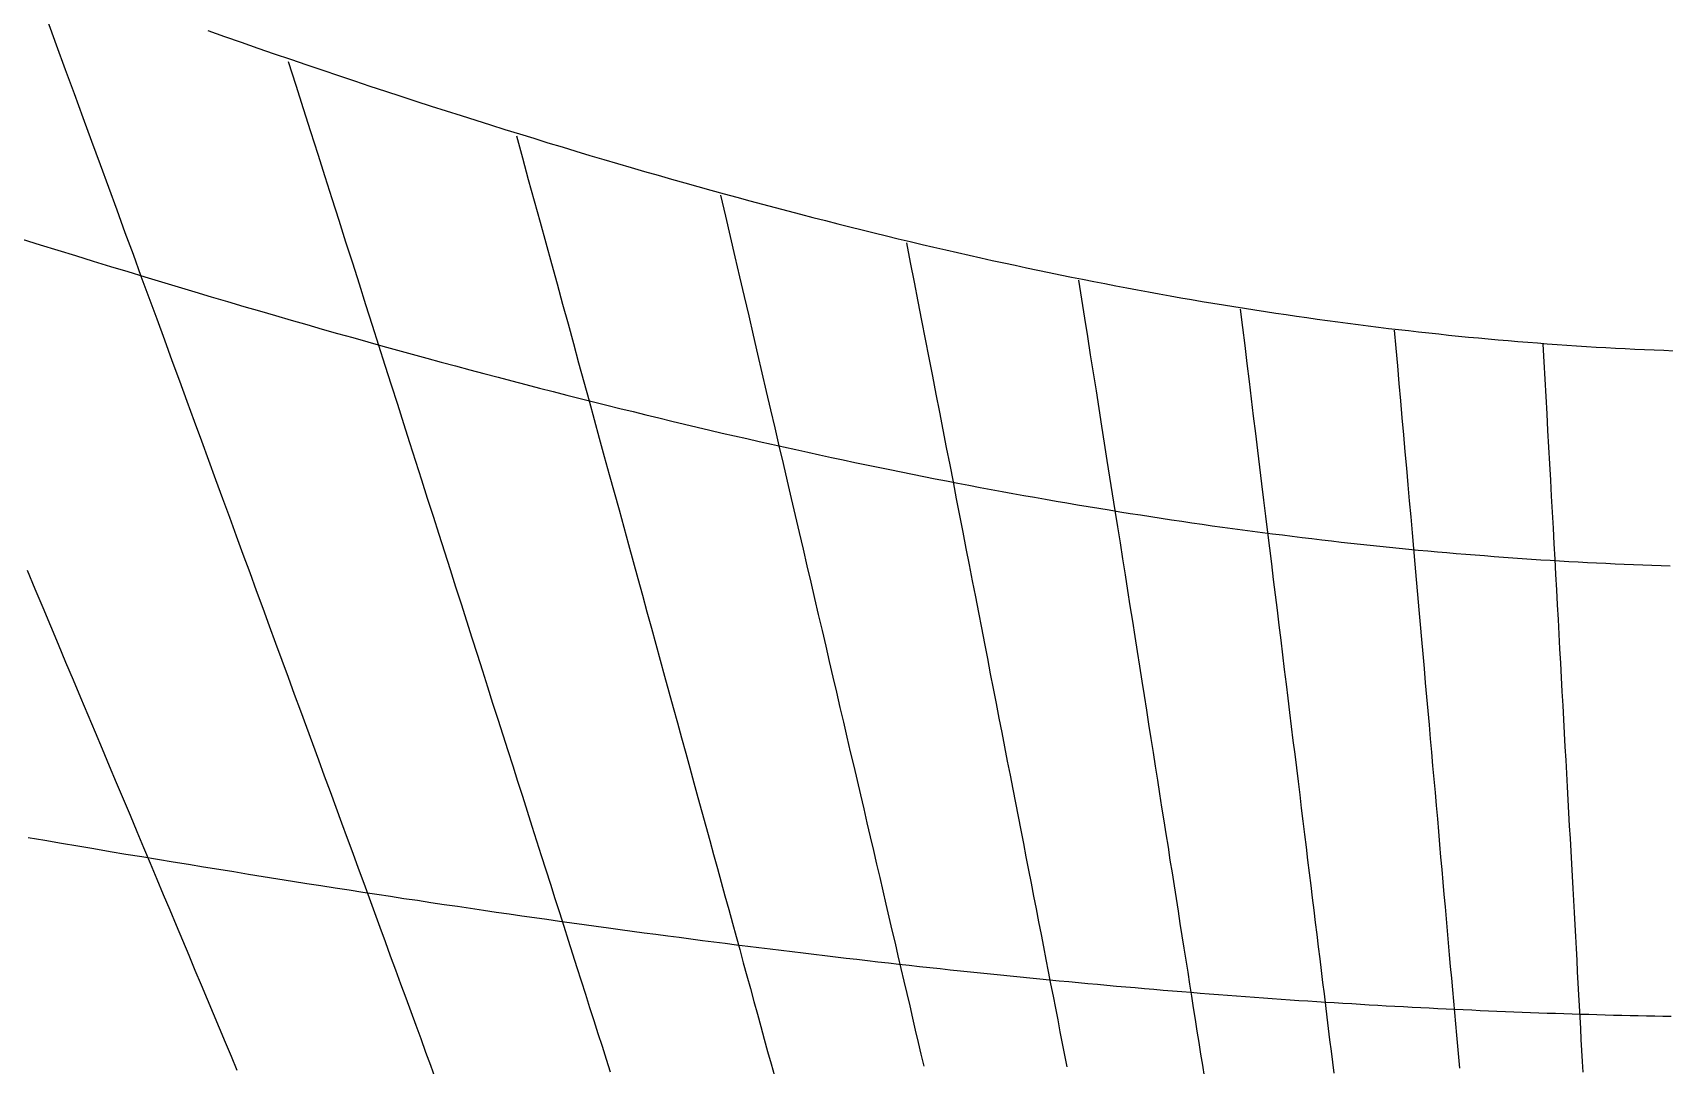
# Model space of a CAD drawing. Header units: millimetres. Extents: x -483 to 483, y -483 to 483.
# Drawn here: x -197 to -14.5, y 172.7 to 288.3 of the extents above; entities that cross this region are included whole.
import ezdxf

# ---------------------------------------------------------------- set-up
doc = ezdxf.new("R2010")
doc.units = ezdxf.units.MM
for name, color, linetype in [('CUT', 1, 'Continuous'), ('DECL', 30, 'Continuous'), ('HOUR', 7, 'Continuous'), ('HOUR15', 9, 'Continuous'), ('HOUR30', 8, 'Continuous')]:
    doc.layers.add(name, color=color, linetype=linetype)

msp = doc.modelspace()

# ---------------------------------------------------------------- linework, layer by layer
at = {"layer": 'CUT'}
for radius in [483.33, 423.33]:
    msp.add_circle((0, 0), radius, dxfattribs=at)
at = {"layer": 'DECL'}
for points in [[(-177.44, 288.5), (-175.55, 287.83), (-173.68, 287.18), (-171.83, 286.54), (-169.99, 285.9), (-168.17, 285.28), (-166.36, 284.66), (-164.57, 284.06), (-162.79, 283.46), (-161.03, 282.87), (-159.29, 282.29), (-157.56, 281.72), (-155.84, 281.15), (-154.14, 280.6), (-152.44, 280.05), (-150.77, 279.51), (-149.1, 278.98), (-147.45, 278.46), (-145.81, 277.94), (-144.19, 277.43), (-142.57, 276.93), (-140.97, 276.44), (-139.38, 275.95), (-137.8, 275.47), (-136.24, 275), (-134.68, 274.53), (-133.13, 274.07), (-131.6, 273.62), (-130.07, 273.17), (-128.56, 272.73), (-127.06, 272.3), (-125.56, 271.88), (-124.08, 271.46), (-122.6, 271.04), (-121.14, 270.63), (-119.68, 270.23), (-118.23, 269.84), (-116.79, 269.45), (-115.37, 269.06), (-113.94, 268.68), (-112.53, 268.31), (-111.13, 267.94), (-109.73, 267.58), (-108.34, 267.23), (-106.96, 266.88), (-105.59, 266.53), (-104.23, 266.19), (-102.87, 265.86), (-101.52, 265.53), (-100.18, 265.2), (-98.84, 264.88), (-97.51, 264.57), (-96.19, 264.26), (-94.87, 263.95), (-93.56, 263.65), (-92.26, 263.36), (-90.96, 263.07), (-89.67, 262.78), (-88.39, 262.5), (-87.11, 262.23), (-85.84, 261.96), (-84.57, 261.69), (-83.31, 261.43), (-82.06, 261.17), (-80.81, 260.91), (-79.56, 260.67), (-78.32, 260.42), (-77.09, 260.18), (-75.86, 259.94), (-74.63, 259.71), (-73.41, 259.48), (-72.2, 259.26), (-70.99, 259.04), (-69.78, 258.82), (-68.58, 258.61), (-67.38, 258.4), (-66.19, 258.2), (-65, 258), (-63.82, 257.8), (-62.64, 257.61), (-61.46, 257.42), (-60.29, 257.24), (-59.12, 257.06), (-57.95, 256.88), (-56.79, 256.71), (-55.63, 256.54), (-54.48, 256.38), (-53.32, 256.21), (-52.18, 256.06), (-51.03, 255.9), (-49.89, 255.75), (-48.75, 255.6), (-47.61, 255.46), (-46.48, 255.32), (-45.35, 255.18), (-44.22, 255.05), (-43.1, 254.92), (-41.97, 254.79), (-40.85, 254.67), (-39.73, 254.55), (-38.62, 254.43), (-37.51, 254.32), (-36.39, 254.21), (-35.29, 254.11), (-34.18, 254), (-33.07, 253.9), (-31.97, 253.81), (-30.87, 253.72), (-29.77, 253.63), (-28.67, 253.54), (-27.58, 253.46), (-26.48, 253.38), (-25.39, 253.3), (-24.3, 253.23), (-23.21, 253.16), (-22.12, 253.09), (-21.03, 253.03), (-19.95, 252.97), (-18.86, 252.91), (-17.78, 252.86), (-16.7, 252.81), (-15.62, 252.76), (-14.53, 252.72), (-13.45, 252.68)], [(-198.21, 265.17), (-196.19, 264.54), (-194.19, 263.92), (-192.21, 263.31), (-190.25, 262.7), (-188.31, 262.11), (-186.39, 261.52), (-184.48, 260.94), (-182.6, 260.37), (-180.73, 259.81), (-178.87, 259.26), (-177.04, 258.71), (-175.22, 258.17), (-173.41, 257.64), (-171.63, 257.12), (-169.85, 256.61), (-168.1, 256.1), (-166.36, 255.6), (-164.63, 255.1), (-162.92, 254.62), (-161.22, 254.14), (-159.53, 253.67), (-157.86, 253.2), (-156.2, 252.74), (-154.56, 252.29), (-152.93, 251.84), (-151.31, 251.4), (-149.7, 250.97), (-148.11, 250.54), (-146.53, 250.12), (-144.96, 249.7), (-143.4, 249.29), (-141.85, 248.89), (-140.31, 248.49), (-138.79, 248.1), (-137.27, 247.71), (-135.77, 247.33), (-134.28, 246.95), (-132.79, 246.58), (-131.32, 246.22), (-129.86, 245.86), (-128.41, 245.5), (-126.96, 245.15), (-125.53, 244.81), (-124.1, 244.47), (-122.69, 244.13), (-121.28, 243.8), (-119.88, 243.47), (-118.49, 243.15), (-117.11, 242.84), (-115.74, 242.52), (-114.37, 242.22), (-113.01, 241.91), (-111.66, 241.61), (-110.32, 241.32), (-108.99, 241.03), (-107.66, 240.74), (-106.34, 240.46), (-105.03, 240.18), (-103.73, 239.91), (-102.43, 239.64), (-101.14, 239.38), (-99.86, 239.12), (-98.58, 238.86), (-97.31, 238.6), (-96.04, 238.35), (-94.78, 238.11), (-93.53, 237.87), (-92.29, 237.63), (-91.04, 237.39), (-89.81, 237.16), (-88.58, 236.94), (-87.36, 236.71), (-86.14, 236.49), (-84.93, 236.28), (-83.72, 236.06), (-82.52, 235.85), (-81.32, 235.65), (-80.13, 235.44), (-78.95, 235.24), (-77.76, 235.05), (-76.59, 234.86), (-75.41, 234.67), (-74.25, 234.48), (-73.08, 234.3), (-71.92, 234.12), (-70.77, 233.94), (-69.62, 233.77), (-68.47, 233.6), (-67.33, 233.43), (-66.19, 233.26), (-65.06, 233.1), (-63.93, 232.94), (-62.8, 232.79), (-61.68, 232.64), (-60.56, 232.49), (-59.44, 232.34), (-58.33, 232.2), (-57.22, 232.06), (-56.12, 231.92), (-55.01, 231.79), (-53.91, 231.65), (-52.82, 231.52), (-51.73, 231.4), (-50.63, 231.27), (-49.55, 231.15), (-48.46, 231.04), (-47.38, 230.92), (-46.3, 230.81), (-45.22, 230.7), (-44.15, 230.59), (-43.08, 230.49), (-42.01, 230.38), (-40.94, 230.29), (-39.88, 230.19), (-38.82, 230.1), (-37.76, 230), (-36.7, 229.92), (-35.64, 229.83), (-34.59, 229.75), (-33.53, 229.66), (-32.48, 229.59), (-31.43, 229.51), (-30.39, 229.44), (-29.34, 229.37), (-28.3, 229.3), (-27.26, 229.23), (-26.22, 229.17), (-25.18, 229.11), (-24.14, 229.05), (-23.1, 229), (-22.07, 228.94), (-21.03, 228.89), (-20, 228.84), (-18.97, 228.8), (-17.94, 228.75), (-16.91, 228.71), (-15.88, 228.67), (-14.85, 228.64), (-13.82, 228.6)], [(-197.53, 198.23), (-195.66, 197.91), (-193.81, 197.59), (-191.98, 197.28), (-190.16, 196.98), (-188.36, 196.67), (-186.58, 196.37), (-184.81, 196.08), (-183.06, 195.79), (-181.32, 195.5), (-179.6, 195.22), (-177.9, 194.94), (-176.21, 194.67), (-174.53, 194.4), (-172.87, 194.13), (-171.22, 193.86), (-169.59, 193.6), (-167.97, 193.35), (-166.36, 193.09), (-164.77, 192.84), (-163.19, 192.6), (-161.62, 192.35), (-160.07, 192.11), (-158.53, 191.88), (-156.99, 191.64), (-155.48, 191.41), (-153.97, 191.19), (-152.47, 190.96), (-150.99, 190.74), (-149.51, 190.52), (-148.05, 190.31), (-146.6, 190.09), (-145.16, 189.88), (-143.73, 189.68), (-142.3, 189.47), (-140.89, 189.27), (-139.49, 189.07), (-138.1, 188.87), (-136.72, 188.68), (-135.34, 188.49), (-133.98, 188.3), (-132.62, 188.11), (-131.28, 187.93), (-129.94, 187.75), (-128.61, 187.57), (-127.29, 187.39), (-125.98, 187.22), (-124.68, 187.05), (-123.38, 186.88), (-122.09, 186.71), (-120.81, 186.55), (-119.54, 186.38), (-118.27, 186.22), (-117.02, 186.06), (-115.77, 185.91), (-114.52, 185.75), (-113.29, 185.6), (-112.06, 185.45), (-110.83, 185.3), (-109.62, 185.16), (-108.41, 185.01), (-107.21, 184.87), (-106.01, 184.73), (-104.82, 184.59), (-103.64, 184.45), (-102.46, 184.32), (-101.29, 184.19), (-100.12, 184.06), (-98.96, 183.93), (-97.81, 183.8), (-96.66, 183.67), (-95.51, 183.55), (-94.38, 183.43), (-93.24, 183.31), (-92.12, 183.19), (-90.99, 183.07), (-89.88, 182.96), (-88.76, 182.84), (-87.66, 182.73), (-86.55, 182.62), (-85.46, 182.51), (-84.36, 182.41), (-83.28, 182.3), (-82.19, 182.2), (-81.11, 182.09), (-80.04, 181.99), (-78.97, 181.89), (-77.9, 181.8), (-76.84, 181.7), (-75.78, 181.6), (-74.72, 181.51), (-73.67, 181.42), (-72.63, 181.33), (-71.58, 181.24), (-70.54, 181.15), (-69.51, 181.07), (-68.48, 180.98), (-67.45, 180.9), (-66.42, 180.82), (-65.4, 180.74), (-64.38, 180.66), (-63.37, 180.58), (-62.36, 180.5), (-61.35, 180.43), (-60.34, 180.35), (-59.34, 180.28), (-58.34, 180.21), (-57.34, 180.14), (-56.35, 180.07), (-55.36, 180), (-54.37, 179.94), (-53.38, 179.87), (-52.4, 179.81), (-51.42, 179.75), (-50.44, 179.69), (-49.46, 179.63), (-48.49, 179.57), (-47.52, 179.51), (-46.55, 179.46), (-45.59, 179.4), (-44.62, 179.35), (-43.66, 179.3), (-42.7, 179.24), (-41.74, 179.19), (-40.79, 179.15), (-39.83, 179.1), (-38.88, 179.05), (-37.93, 179.01), (-36.98, 178.96), (-36.04, 178.92), (-35.09, 178.88), (-34.15, 178.84), (-33.21, 178.8), (-32.27, 178.76), (-31.33, 178.72), (-30.39, 178.68), (-29.45, 178.65), (-28.52, 178.62), (-27.59, 178.58), (-26.66, 178.55), (-25.73, 178.52), (-24.8, 178.49), (-23.87, 178.46), (-22.94, 178.44), (-22.02, 178.41), (-21.09, 178.38), (-20.17, 178.36), (-19.24, 178.34), (-18.32, 178.32), (-17.4, 178.29), (-16.48, 178.27), (-15.56, 178.26), (-14.64, 178.24), (-13.72, 178.22)]]:
    msp.add_lwpolyline(points, dxfattribs=at)
at = {"layer": 'HOUR'}
for points in [[(-142.91, 276.72), (-142.23, 274.26), (-141.57, 271.83), (-140.91, 269.44), (-140.26, 267.07), (-139.62, 264.73), (-138.99, 262.43), (-138.36, 260.15), (-137.74, 257.9), (-137.13, 255.68), (-136.53, 253.49), (-135.94, 251.32), (-135.35, 249.18), (-134.77, 247.06), (-134.19, 244.97), (-133.63, 242.9), (-133.07, 240.86), (-132.51, 238.84), (-131.96, 236.84), (-131.42, 234.87), (-130.89, 232.92), (-130.36, 230.99), (-129.83, 229.08), (-129.32, 227.19), (-128.8, 225.32), (-128.3, 223.47), (-127.79, 221.64), (-127.3, 219.83), (-126.81, 218.04), (-126.32, 216.27), (-125.84, 214.52), (-125.36, 212.78), (-124.89, 211.06), (-124.42, 209.36), (-123.96, 207.67), (-123.5, 206), (-123.05, 204.35), (-122.6, 202.71), (-122.15, 201.09), (-121.71, 199.49), (-121.28, 197.9), (-120.84, 196.32), (-120.42, 194.76), (-119.99, 193.21), (-119.57, 191.68), (-119.15, 190.16), (-118.74, 188.65), (-118.33, 187.16), (-117.92, 185.68), (-117.52, 184.21), (-117.12, 182.76), (-116.73, 181.31), (-116.33, 179.88), (-115.94, 178.47), (-115.56, 177.06), (-115.18, 175.66), (-114.8, 174.28), (-114.42, 172.91), (-114.05, 171.55)], [(-61.93, 257.34), (-61.68, 255.28), (-61.43, 253.25), (-61.19, 251.24), (-60.94, 249.25), (-60.7, 247.29), (-60.47, 245.34), (-60.23, 243.42), (-60, 241.53), (-59.77, 239.65), (-59.54, 237.8), (-59.32, 235.96), (-59.09, 234.15), (-58.87, 232.35), (-58.66, 230.57), (-58.44, 228.82), (-58.23, 227.08), (-58.02, 225.36), (-57.81, 223.65), (-57.6, 221.97), (-57.4, 220.3), (-57.2, 218.65), (-57, 217.01), (-56.8, 215.39), (-56.6, 213.79), (-56.41, 212.2), (-56.22, 210.63), (-56.03, 209.07), (-55.84, 207.53), (-55.65, 206), (-55.46, 204.49), (-55.28, 202.99), (-55.1, 201.5), (-54.92, 200.03), (-54.74, 198.57), (-54.56, 197.13), (-54.39, 195.69), (-54.21, 194.27), (-54.04, 192.86), (-53.87, 191.47), (-53.7, 190.08), (-53.53, 188.71), (-53.37, 187.35), (-53.2, 186), (-53.04, 184.66), (-52.87, 183.33), (-52.71, 182.01), (-52.55, 180.71), (-52.39, 179.41), (-52.24, 178.12), (-52.08, 176.85), (-51.93, 175.58), (-51.77, 174.33), (-51.62, 173.08), (-51.47, 171.84)]]:
    msp.add_lwpolyline(points, dxfattribs=at)
at = {"layer": 'HOUR15'}
for points in [[(-168.43, 285.03), (-167.59, 282.39), (-166.76, 279.78), (-165.94, 277.21), (-165.13, 274.68), (-164.34, 272.18), (-163.55, 269.71), (-162.77, 267.27), (-162.01, 264.87), (-161.25, 262.49), (-160.5, 260.15), (-159.77, 257.84), (-159.04, 255.55), (-158.32, 253.29), (-157.61, 251.07), (-156.91, 248.86), (-156.21, 246.69), (-155.53, 244.54), (-154.85, 242.41), (-154.18, 240.31), (-153.52, 238.24), (-152.87, 236.18), (-152.22, 234.16), (-151.58, 232.15), (-150.95, 230.17), (-150.32, 228.21), (-149.71, 226.27), (-149.1, 224.35), (-148.49, 222.45), (-147.89, 220.57), (-147.3, 218.71), (-146.71, 216.88), (-146.13, 215.06), (-145.56, 213.26), (-144.99, 211.47), (-144.43, 209.71), (-143.87, 207.96), (-143.32, 206.23), (-142.78, 204.52), (-142.24, 202.83), (-141.7, 201.15), (-141.17, 199.49), (-140.65, 197.84), (-140.13, 196.21), (-139.61, 194.59), (-139.1, 192.99), (-138.6, 191.4), (-138.1, 189.83), (-137.6, 188.28), (-137.11, 186.73), (-136.62, 185.2), (-136.14, 183.69), (-135.66, 182.18), (-135.18, 180.69), (-134.71, 179.21), (-134.25, 177.75), (-133.78, 176.3), (-133.32, 174.86), (-132.87, 173.43), (-132.42, 172.01)], [(-120.07, 270.06), (-119.53, 267.74), (-118.99, 265.45), (-118.46, 263.19), (-117.94, 260.96), (-117.43, 258.75), (-116.92, 256.57), (-116.42, 254.42), (-115.92, 252.29), (-115.43, 250.19), (-114.95, 248.12), (-114.47, 246.06), (-114, 244.04), (-113.53, 242.03), (-113.07, 240.05), (-112.61, 238.09), (-112.16, 236.15), (-111.71, 234.24), (-111.27, 232.34), (-110.83, 230.47), (-110.4, 228.61), (-109.97, 226.78), (-109.55, 224.96), (-109.13, 223.17), (-108.71, 221.39), (-108.3, 219.63), (-107.9, 217.89), (-107.5, 216.17), (-107.1, 214.47), (-106.71, 212.78), (-106.32, 211.11), (-105.93, 209.45), (-105.55, 207.81), (-105.17, 206.19), (-104.79, 204.58), (-104.42, 202.99), (-104.05, 201.41), (-103.69, 199.85), (-103.33, 198.3), (-102.97, 196.77), (-102.62, 195.25), (-102.26, 193.74), (-101.92, 192.25), (-101.57, 190.77), (-101.23, 189.3), (-100.89, 187.85), (-100.55, 186.4), (-100.22, 184.97), (-99.89, 183.56), (-99.56, 182.15), (-99.24, 180.76), (-98.91, 179.38), (-98.59, 178.01), (-98.28, 176.65), (-97.96, 175.3), (-97.65, 173.96), (-97.34, 172.63)], [(-80.02, 260.56), (-79.68, 258.43), (-79.35, 256.33), (-79.02, 254.26), (-78.7, 252.21), (-78.38, 250.19), (-78.06, 248.19), (-77.75, 246.21), (-77.44, 244.25), (-77.14, 242.32), (-76.84, 240.41), (-76.54, 238.52), (-76.25, 236.65), (-75.95, 234.81), (-75.67, 232.98), (-75.38, 231.17), (-75.1, 229.38), (-74.82, 227.61), (-74.54, 225.86), (-74.27, 224.13), (-74, 222.41), (-73.73, 220.72), (-73.47, 219.03), (-73.2, 217.37), (-72.94, 215.72), (-72.69, 214.09), (-72.43, 212.48), (-72.18, 210.88), (-71.93, 209.3), (-71.68, 207.73), (-71.44, 206.18), (-71.2, 204.64), (-70.96, 203.11), (-70.72, 201.6), (-70.48, 200.1), (-70.25, 198.62), (-70.01, 197.15), (-69.79, 195.69), (-69.56, 194.25), (-69.33, 192.82), (-69.11, 191.4), (-68.89, 189.99), (-68.67, 188.6), (-68.45, 187.22), (-68.23, 185.84), (-68.02, 184.48), (-67.8, 183.14), (-67.59, 181.8), (-67.38, 180.47), (-67.18, 179.15), (-66.97, 177.85), (-66.77, 176.55), (-66.56, 175.27), (-66.36, 173.99), (-66.16, 172.73), (-65.96, 171.47)], [(-44.71, 254.99), (-44.53, 252.98), (-44.35, 250.99), (-44.18, 249.02), (-44.01, 247.08), (-43.84, 245.16), (-43.67, 243.26), (-43.51, 241.38), (-43.34, 239.53), (-43.18, 237.69), (-43.02, 235.88), (-42.86, 234.08), (-42.71, 232.31), (-42.55, 230.55), (-42.4, 228.81), (-42.25, 227.09), (-42.1, 225.39), (-41.95, 223.7), (-41.8, 222.03), (-41.65, 220.38), (-41.51, 218.75), (-41.37, 217.13), (-41.23, 215.53), (-41.09, 213.94), (-40.95, 212.37), (-40.81, 210.81), (-40.67, 209.27), (-40.54, 207.75), (-40.41, 206.23), (-40.27, 204.74), (-40.14, 203.25), (-40.01, 201.78), (-39.88, 200.32), (-39.76, 198.88), (-39.63, 197.45), (-39.51, 196.03), (-39.38, 194.62), (-39.26, 193.22), (-39.14, 191.84), (-39.02, 190.47), (-38.9, 189.11), (-38.78, 187.76), (-38.66, 186.43), (-38.54, 185.1), (-38.43, 183.79), (-38.31, 182.48), (-38.2, 181.19), (-38.08, 179.9), (-37.97, 178.63), (-37.86, 177.37), (-37.75, 176.11), (-37.64, 174.87), (-37.53, 173.63), (-37.42, 172.41)], [(-197.64, 228.12), (-196.76, 226.02), (-195.89, 223.94), (-195.02, 221.89), (-194.17, 219.86), (-193.33, 217.85), (-192.49, 215.86), (-191.67, 213.89), (-190.85, 211.95), (-190.04, 210.02), (-189.25, 208.12), (-188.45, 206.24), (-187.67, 204.37), (-186.9, 202.53), (-186.13, 200.7), (-185.37, 198.89), (-184.62, 197.1), (-183.88, 195.33), (-183.14, 193.57), (-182.41, 191.83), (-181.69, 190.11), (-180.97, 188.41), (-180.26, 186.72), (-179.56, 185.05), (-178.87, 183.39), (-178.18, 181.75), (-177.49, 180.12), (-176.82, 178.51), (-176.15, 176.91), (-175.48, 175.33), (-174.82, 173.76), (-174.17, 172.2)]]:
    msp.add_lwpolyline(points, dxfattribs=at)
at = {"layer": 'HOUR30'}
for points in [[(-195.41, 289.69), (-194.39, 286.9), (-193.38, 284.15), (-192.39, 281.44), (-191.4, 278.76), (-190.44, 276.13), (-189.48, 273.52), (-188.54, 270.96), (-187.61, 268.42), (-186.69, 265.92), (-185.79, 263.46), (-184.9, 261.02), (-184.02, 258.62), (-183.14, 256.24), (-182.28, 253.9), (-181.44, 251.58), (-180.6, 249.3), (-179.77, 247.04), (-178.95, 244.81), (-178.14, 242.6), (-177.34, 240.42), (-176.55, 238.27), (-175.77, 236.14), (-175, 234.04), (-174.24, 231.96), (-173.49, 229.91), (-172.74, 227.87), (-172, 225.86), (-171.27, 223.88), (-170.55, 221.91), (-169.84, 219.97), (-169.13, 218.04), (-168.44, 216.14), (-167.75, 214.26), (-167.06, 212.39), (-166.39, 210.55), (-165.72, 208.73), (-165.06, 206.92), (-164.4, 205.13), (-163.75, 203.36), (-163.11, 201.61), (-162.47, 199.87), (-161.84, 198.16), (-161.22, 196.46), (-160.6, 194.77), (-159.99, 193.1), (-159.38, 191.45), (-158.78, 189.81), (-158.18, 188.19), (-157.6, 186.58), (-157.01, 184.98), (-156.43, 183.41), (-155.86, 181.84), (-155.29, 180.29), (-154.73, 178.75), (-154.17, 177.23), (-153.61, 175.72), (-153.06, 174.22), (-152.52, 172.74), (-151.98, 171.26)], [(-99.27, 264.75), (-98.84, 262.54), (-98.41, 260.35), (-97.99, 258.2), (-97.58, 256.07), (-97.17, 253.96), (-96.76, 251.89), (-96.36, 249.83), (-95.97, 247.8), (-95.58, 245.79), (-95.19, 243.81), (-94.81, 241.85), (-94.43, 239.91), (-94.06, 238), (-93.69, 236.1), (-93.33, 234.23), (-92.97, 232.37), (-92.61, 230.54), (-92.26, 228.72), (-91.91, 226.93), (-91.56, 225.15), (-91.22, 223.4), (-90.88, 221.66), (-90.55, 219.94), (-90.22, 218.23), (-89.89, 216.54), (-89.56, 214.87), (-89.24, 213.22), (-88.92, 211.58), (-88.61, 209.96), (-88.3, 208.36), (-87.99, 206.77), (-87.68, 205.19), (-87.38, 203.63), (-87.08, 202.09), (-86.78, 200.56), (-86.48, 199.04), (-86.19, 197.54), (-85.9, 196.05), (-85.61, 194.57), (-85.33, 193.1), (-85.05, 191.65), (-84.77, 190.22), (-84.49, 188.79), (-84.21, 187.38), (-83.94, 185.97), (-83.67, 184.58), (-83.4, 183.21), (-83.14, 181.84), (-82.87, 180.48), (-82.61, 179.14), (-82.35, 177.81), (-82.1, 176.48), (-81.84, 175.17), (-81.59, 173.87), (-81.34, 172.57)], [(-28.07, 253.42), (-27.96, 251.44), (-27.85, 249.48), (-27.75, 247.55), (-27.64, 245.63), (-27.54, 243.74), (-27.44, 241.87), (-27.34, 240.02), (-27.24, 238.2), (-27.14, 236.39), (-27.04, 234.6), (-26.94, 232.83), (-26.85, 231.08), (-26.75, 229.35), (-26.66, 227.63), (-26.56, 225.94), (-26.47, 224.26), (-26.38, 222.6), (-26.29, 220.95), (-26.2, 219.32), (-26.11, 217.71), (-26.03, 216.12), (-25.94, 214.54), (-25.85, 212.97), (-25.77, 211.42), (-25.68, 209.89), (-25.6, 208.37), (-25.52, 206.86), (-25.44, 205.37), (-25.35, 203.89), (-25.27, 202.42), (-25.2, 200.97), (-25.12, 199.53), (-25.04, 198.11), (-24.96, 196.69), (-24.88, 195.29), (-24.81, 193.9), (-24.73, 192.52), (-24.66, 191.16), (-24.58, 189.81), (-24.51, 188.46), (-24.44, 187.13), (-24.36, 185.81), (-24.29, 184.5), (-24.22, 183.2), (-24.15, 181.91), (-24.08, 180.63), (-24.01, 179.37), (-23.94, 178.11), (-23.87, 176.86), (-23.81, 175.62), (-23.74, 174.39), (-23.67, 173.17), (-23.6, 171.96)]]:
    msp.add_lwpolyline(points, dxfattribs=at)

doc.saveas('drawing.dxf')
